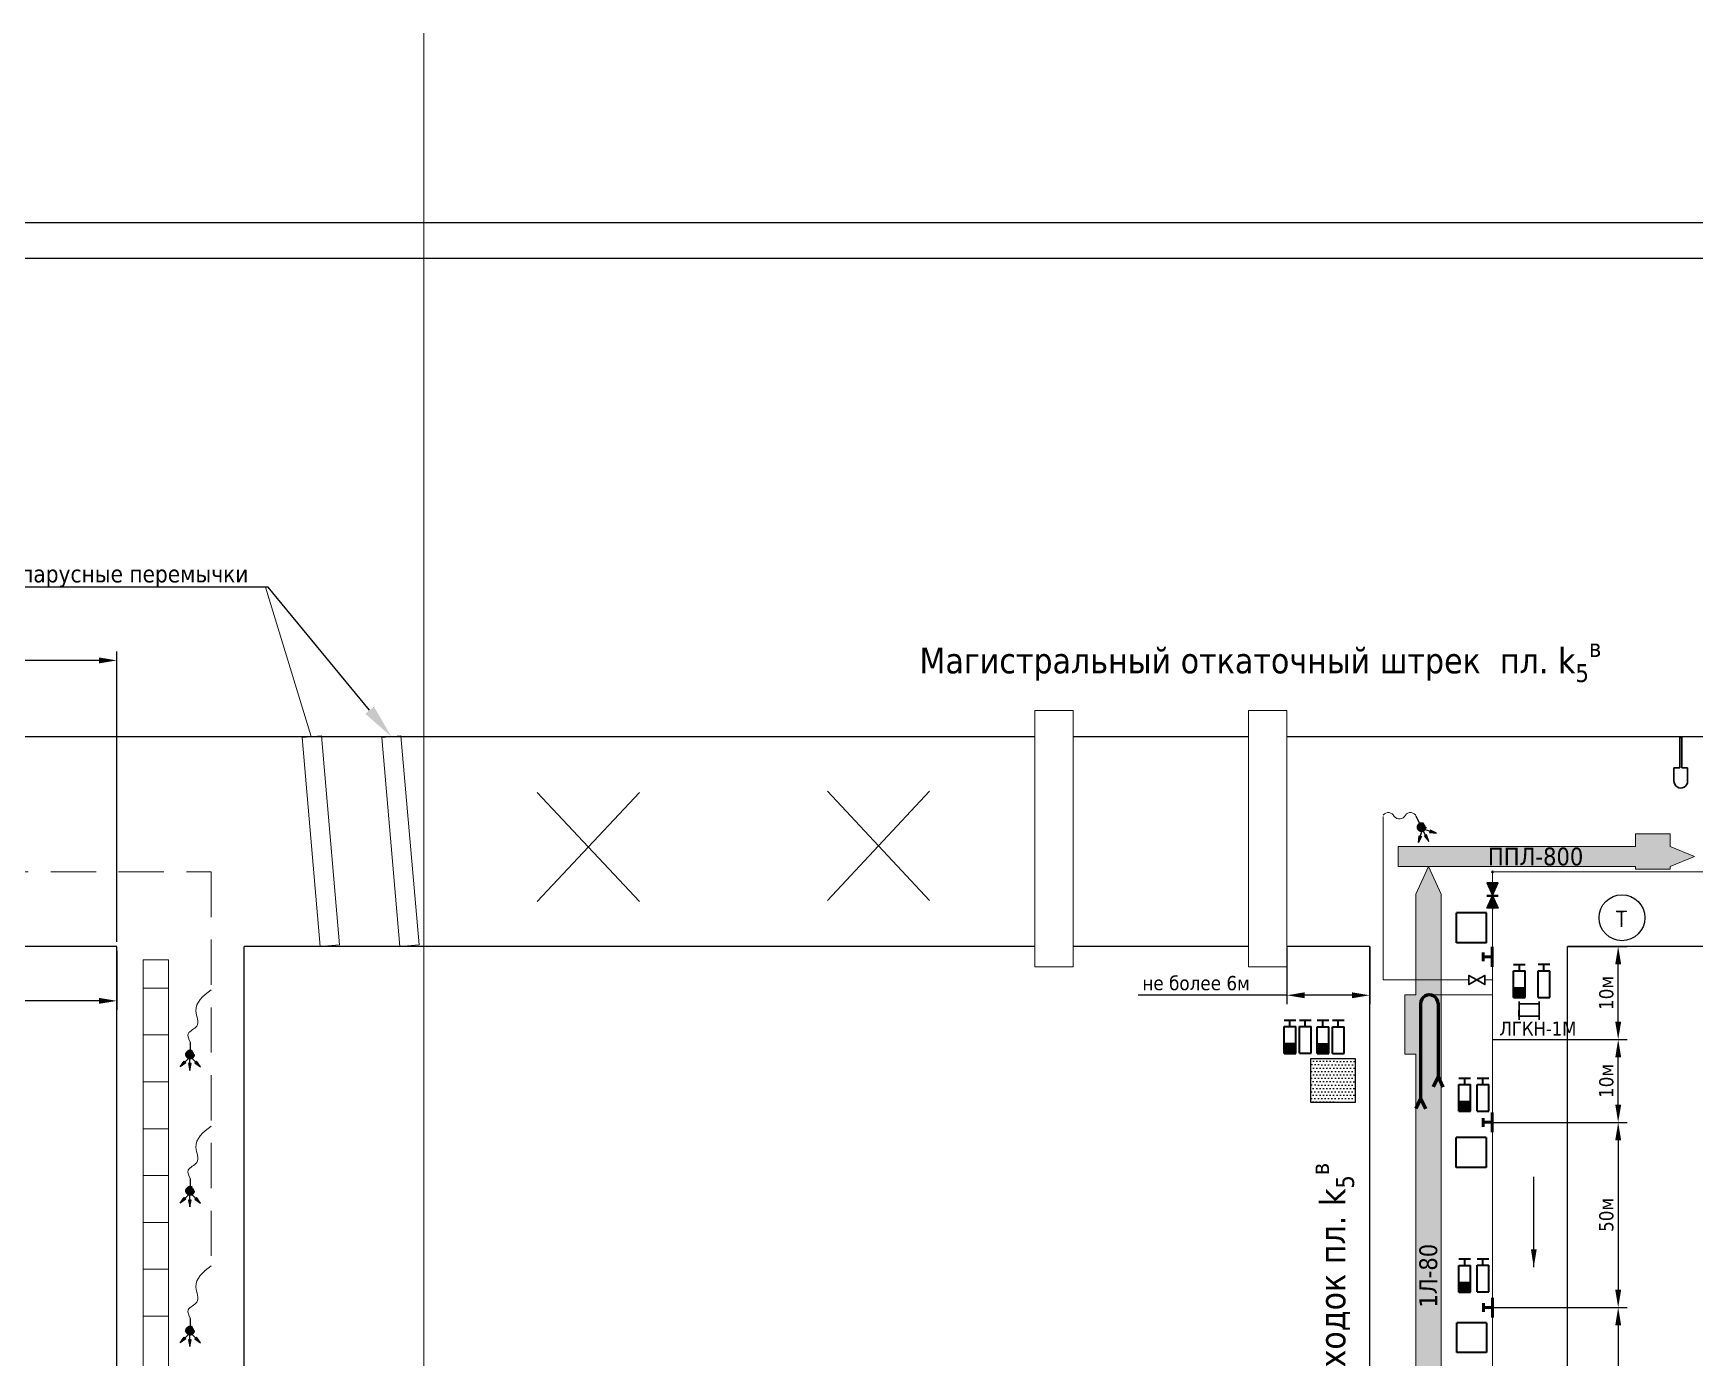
# Model space of a CAD drawing. Header units: millimetres. Extents: x -68401 to -62983, y -49823 to -45544.
# Drawn here: x -63442 to -63208.5, y -49648.6 to -49462.5 of the extents above; entities that cross this region are included whole.
import ezdxf
from ezdxf import colors
from ezdxf.entities.mleader import LeaderData, LeaderLine
from ezdxf.enums import TextEntityAlignment as Align
from ezdxf.math import Vec2, Vec3

# ---------------------------------------------------------------- set-up
doc = ezdxf.new("R2010")
doc.units = ezdxf.units.MM
doc.header["$PDMODE"] = 2
doc.header["$PDSIZE"] = 100
doc.linetypes.add('ACAD_ISO10W100', pattern=[18, 12, -3, 0, -3])
doc.linetypes.add('DASHED2', pattern=[9.525, 6.35, -3.175])
doc.layers.add('01', color=7, linetype='Continuous')
doc.styles.get("Standard").update_dxf_attribs({"font": 'TAHOMA.TTF', "height": 2})
doc.styles.add('USER2', font='complex')
doc.styles.add('стиль', font='TAHOMA.TTF')
doc.dimstyles.new('25', dxfattribs={"dimtxt": 2.5, "dimasz": 2.5, "dimexe": 1.25, "dimexo": 0.625, "dimtad": 1, "dimdec": 0, "dimlfac": 25, "dimtxsty": 'Standard', "dimcen": 2.5, "dimadec": 0, "dimazin": 0, "dimtfac": 1, "dimtdec": 0, "dimtmove": 0, "dimatfit": 3, "dimfxl": 0, "dimarcsym": 0})

# ---------------------------------------------------------------- blocks, each defined once
blk = doc.blocks.new('*D857')
at = {"color": 0, "lineweight": -2, "ltscale": 0.3}
for p, q in [((-63237.44, -49641.58), (-63217.99, -49641.58)), ((-63219.24, -49644.08), (-63219.24, -49665.11)), ((-63237.44, -49667.61), (-63217.99, -49667.61))]:
    blk.add_line(p, q, dxfattribs=at)
at = {"color": 0, "lineweight": 15, "ltscale": 0.3}
for points in [[(-63219.65, -49644.08), (-63218.82, -49644.08), (-63219.24, -49641.58)], [(-63219.65, -49665.11), (-63218.82, -49665.11), (-63219.24, -49667.61)]]:
    blk.add_solid(points, dxfattribs=at)
at = {"layer": 'Defpoints', "color": 0, "lineweight": 15, "ltscale": 0.3}
for p in [(-63238.06, -49641.58), (-63238.06, -49667.61), (-63219.24, -49667.61)]:
    blk.add_point(p, dxfattribs=at)
at = {"color": 0, "lineweight": 0, "ltscale": 0.3, "insert": (-63220.9, -49654.59), "char_height": 2, "attachment_point": 5, "rotation": 90}
blk.add_mtext('50м', dxfattribs=at)
blk = doc.blocks.new('Ящик с песком')
at = {"layer": '01', "linetype": 'Continuous'}
h = blk.add_hatch(dxfattribs=at)
h.set_pattern_fill('DOTS', color=40, scale=2000, angle=-127.99331, style=0)
h.set_pattern_definition([(3e-15, (6e-11, 1e-11), (62.5, 125), [0, -125])])
h.paths.add_polyline_path([(-154644, -26983), (-153011, -26978), (-153006, -28611), (-154639, -28616)])
at = {"color": 1}
for p, q in [((-154644, -26983), (-153011, -26978)), ((-154639, -28616), (-154644, -26983)), ((-153011, -26978), (-153006, -28611)), ((-153006, -28611), (-154639, -28616))]:
    blk.add_line(p, q, dxfattribs=at)
blk = doc.blocks.new('кран ПП')
at = {"color": 0, "const_width": 2.7}
for points in [[(2014259.9, -242290.6), (2014268, -242290.6)], [(2014263.9, -242298.8), (2014263.9, -242291.3)], [(2014254.9, -242298.8), (2014273, -242298.8)]]:
    blk.add_lwpolyline(points, dxfattribs=at)
blk = doc.blocks.new('*D914')
at = {"color": 0, "linetype": 'ByBlock', "lineweight": -2, "ltscale": 0.3}
for p, q in [((-63226.34, -49590.81), (-63217.99, -49590.81)), ((-63219.24, -49601.41), (-63219.24, -49593.31)), ((-63236.9, -49603.91), (-63217.99, -49603.91))]:
    blk.add_line(p, q, dxfattribs=at)
at = {"color": 0, "lineweight": 15, "ltscale": 0.3}
for points in [[(-63219.65, -49593.31), (-63218.82, -49593.31), (-63219.24, -49590.81)], [(-63219.65, -49601.41), (-63218.82, -49601.41), (-63219.24, -49603.91)]]:
    blk.add_solid(points, dxfattribs=at)
at = {"layer": 'Defpoints', "color": 0, "lineweight": 15, "ltscale": 0.3}
for p in [(-63226.34, -49590.81), (-63219.24, -49590.81), (-63236.9, -49603.91)]:
    blk.add_point(p, dxfattribs=at)
at = {"color": 0, "lineweight": 15, "ltscale": 0.3, "insert": (-63220.9, -49597.36), "char_height": 2, "attachment_point": 5, "rotation": 90}
blk.add_mtext('10м', dxfattribs=at)
blk = doc.blocks.new('*D915')
at = {"color": 0, "linetype": 'ByBlock', "lineweight": -2, "ltscale": 0.3}
for p, q in [((-63236.9, -49603.91), (-63217.99, -49603.91)), ((-63219.24, -49613.05), (-63219.24, -49606.41)), ((-63236.9, -49615.55), (-63217.99, -49615.55))]:
    blk.add_line(p, q, dxfattribs=at)
at = {"color": 0, "lineweight": 15, "ltscale": 0.3}
for points in [[(-63219.65, -49606.41), (-63218.82, -49606.41), (-63219.24, -49603.91)], [(-63219.65, -49613.05), (-63218.82, -49613.05), (-63219.24, -49615.55)]]:
    blk.add_solid(points, dxfattribs=at)
at = {"layer": 'Defpoints', "color": 0, "lineweight": 15, "ltscale": 0.3}
for p in [(-63236.9, -49603.91), (-63219.24, -49603.91), (-63236.9, -49615.55)]:
    blk.add_point(p, dxfattribs=at)
at = {"color": 0, "lineweight": 15, "ltscale": 0.3, "insert": (-63220.9, -49609.73), "char_height": 2, "attachment_point": 5, "rotation": 90}
blk.add_mtext('10м', dxfattribs=at)
blk = doc.blocks.new('*D916')
at = {"color": 0, "lineweight": -2, "ltscale": 0.3}
for p, q in [((-63237.44, -49615.55), (-63217.99, -49615.55)), ((-63219.24, -49618.05), (-63219.24, -49639.08)), ((-63237.44, -49641.58), (-63217.99, -49641.58))]:
    blk.add_line(p, q, dxfattribs=at)
at = {"color": 0, "lineweight": 15, "ltscale": 0.3}
for points in [[(-63219.65, -49618.05), (-63218.82, -49618.05), (-63219.24, -49615.55)], [(-63219.65, -49639.08), (-63218.82, -49639.08), (-63219.24, -49641.58)]]:
    blk.add_solid(points, dxfattribs=at)
at = {"layer": 'Defpoints', "color": 0, "lineweight": 15, "ltscale": 0.3}
for p in [(-63238.06, -49615.55), (-63238.06, -49641.58), (-63219.24, -49641.58)]:
    blk.add_point(p, dxfattribs=at)
at = {"color": 0, "lineweight": 0, "ltscale": 0.3, "insert": (-63220.9, -49628.56), "char_height": 2, "attachment_point": 5, "rotation": 90}
blk.add_mtext('50м', dxfattribs=at)
blk = doc.blocks.new('Задвижка 1')
for points in [[(2014250.1, -242399), (2014264.4, -242405.5), (2014250.1, -242412.1)], [(2014278.7, -242399), (2014264.5, -242405.5), (2014278.7, -242412.1)]]:
    blk.add_hatch(color=256).paths.add_polyline_path(points)
blk.add_line((2014279.5, -242405.6), (2014248.6, -242405.6))
for points in [[(2014250.1, -242399), (2014264.4, -242405.5), (2014264.4, -242405.5), (2014250.1, -242412.1)], [(2014278.7, -242399), (2014264.5, -242405.5), (2014264.5, -242405.5), (2014278.7, -242412.1)]]:
    blk.add_lwpolyline(points, close=True)
at = {"const_width": 2.7}
blk.add_lwpolyline([(2014264.2, -242399.1), (2014264.2, -242412.1)], dxfattribs=at)
blk = doc.blocks.new('УВПК')
at = {"color": 1, "lineweight": 60}
for p, q in [((692910, 316329), (692311, 316049)), ((692910, 316329), (692329, 316608)), ((698284, 316329), (692910, 316329)), ((694145, 315337), (693546, 315057)), ((694153, 315335), (693572, 315614)), ((698347, 315335), (694153, 315335))]:
    blk.add_line(p, q, dxfattribs=at)
blk.add_arc((698302, 315834), 497, 269.75242, 90.41934, dxfattribs=at)
blk = doc.blocks.new('Телефон')
at = {"color": 112, "linetype": 'Continuous'}
blk.add_circle((-148626, -33347), 1249, dxfattribs=at)
at = {"color": 112, "linetype": 'Continuous', "style": 'USER2', "text_generation_flag": 2}
blk.add_text('Т', height=900, rotation=0.46269, dxfattribs=at).set_placement((-148647, -33860), align=Align.CENTER)
blk = doc.blocks.new('*D924')
at = {"color": 0, "linetype": 'ByBlock', "lineweight": -2, "ltscale": 0.3}
for p, q in [((-63265.8, -49590.81), (-63265.8, -49598.93)), ((-63254.16, -49590.81), (-63254.16, -49598.93)), ((-63265.8, -49597.68), (-63286.72, -49597.68)), ((-63256.66, -49597.68), (-63263.3, -49597.68))]:
    blk.add_line(p, q, dxfattribs=at)
at = {"color": 0, "lineweight": 15, "ltscale": 0.3}
for points in [[(-63263.3, -49597.27), (-63263.3, -49598.1), (-63265.8, -49597.68)], [(-63256.66, -49597.27), (-63256.66, -49598.1), (-63254.16, -49597.68)]]:
    blk.add_solid(points, dxfattribs=at)
at = {"layer": 'Defpoints', "color": 0, "lineweight": 15, "ltscale": 0.3}
for p in [(-63265.8, -49590.81), (-63254.16, -49590.81), (-63254.16, -49597.68)]:
    blk.add_point(p, dxfattribs=at)
at = {"color": 0, "lineweight": 15, "ltscale": 0.3, "insert": (-63278.57, -49595.99), "char_height": 2, "attachment_point": 5}
blk.add_mtext('не более 6м', dxfattribs=at)
blk = doc.blocks.new('*D929')
at = {"color": 0, "lineweight": -2, "ltscale": 0.3}
for p, q in [((-63540.76, -49560.7), (-63540.76, -49549.36)), ((-63432.76, -49550.61), (-63538.26, -49550.61)), ((-63430.26, -49590.19), (-63430.26, -49549.36))]:
    blk.add_line(p, q, dxfattribs=at)
at = {"color": 0, "lineweight": 15, "ltscale": 0.3}
for points in [[(-63538.26, -49550.2), (-63538.26, -49551.03), (-63540.76, -49550.61)], [(-63432.76, -49550.2), (-63432.76, -49551.03), (-63430.26, -49550.61)]]:
    blk.add_solid(points, dxfattribs=at)
at = {"layer": 'Defpoints', "color": 0, "lineweight": 15, "ltscale": 0.3}
for p in [(-63540.76, -49550.61), (-63540.76, -49561.32), (-63430.26, -49590.81)]:
    blk.add_point(p, dxfattribs=at)
at = {"color": 0, "lineweight": 0, "ltscale": 0.3, "insert": (-63487.45, -49548.95), "char_height": 2, "attachment_point": 5}
blk.add_mtext('60...300{\\fTimes New Roman|b0|i0|c204|p18;м}', dxfattribs=at)
blk = doc.blocks.new('*D930')
at = {"color": 0, "lineweight": -2, "ltscale": 0.3}
for p, q in [((-63479.04, -49580.96), (-63479.04, -49599.72)), ((-63430.26, -49591.44), (-63430.26, -49599.72)), ((-63432.76, -49598.47), (-63476.54, -49598.47))]:
    blk.add_line(p, q, dxfattribs=at)
at = {"color": 0, "lineweight": 15, "ltscale": 0.3}
for points in [[(-63476.54, -49598.05), (-63476.54, -49598.88), (-63479.04, -49598.47)], [(-63432.76, -49598.05), (-63432.76, -49598.88), (-63430.26, -49598.47)]]:
    blk.add_solid(points, dxfattribs=at)
at = {"layer": 'Defpoints', "color": 0, "lineweight": 15, "ltscale": 0.3}
for p in [(-63479.04, -49580.34), (-63430.26, -49590.81), (-63479.04, -49598.47)]:
    blk.add_point(p, dxfattribs=at)
at = {"color": 0, "lineweight": 0, "ltscale": 0.3, "insert": (-63454.65, -49596.77), "char_height": 2, "attachment_point": 5}
blk.add_mtext('не более 20м', dxfattribs=at)
blk = doc.blocks.new('Устр. оросительное')
for points in [[(2014260.61, -242464.8), (2014263.69, -242466.96), (2014262.74, -242467.89)], [(2014258.57, -242470.05), (2014262.26, -242470.71), (2014262.26, -242469.39)], [(2014260.61, -242475.86), (2014263.69, -242473.7), (2014262.74, -242472.77)]]:
    blk.add_hatch(color=5).paths.add_polyline_path(points)
h = blk.add_hatch(color=5)
edge = h.paths.add_edge_path()
edge.add_arc((2014267.24, -242470.17), 2.27, 0, 360)
at = {"color": 5}
for p, q in [((2014260.61, -242464.8), (2014265.13, -242469.35)), ((2014258.57, -242470.05), (2014264.98, -242470.05)), ((2014260.61, -242475.86), (2014265.13, -242471.31)), ((2014269.5, -242470.33), (2014273.76, -242470.33))]:
    blk.add_line(p, q, dxfattribs=at)
for points in [[(2014260.61, -242464.8), (2014263.69, -242466.96), (2014262.74, -242467.89), (2014260.61, -242464.8)], [(2014258.57, -242470.05), (2014262.26, -242470.71), (2014262.26, -242469.39), (2014258.57, -242470.05)], [(2014260.61, -242475.86), (2014263.69, -242473.7), (2014262.74, -242472.77), (2014260.61, -242475.86)]]:
    blk.add_lwpolyline(points, close=True, dxfattribs=at)
at = {"color": 5, "linetype": 'ACAD_ISO10W100', "lineweight": 30}
blk.add_circle((2014267.24, -242470.17), 2.27, dxfattribs=at)

msp = doc.modelspace()

# ---------------------------------------------------------------- hatches: boundary and pattern name
at = {"lineweight": 15, "ltscale": 0.3}
for points in [[(-63208.527, -49578.163), (-63211.934, -49579.558), (-63211.934, -49579.946), (-63216.806, -49579.946), (-63216.806, -49579.558), (-63250.151, -49579.558), (-63250.151, -49576.769), (-63216.806, -49576.769), (-63216.806, -49575.002), (-63211.934, -49575.002), (-63211.934, -49576.769)], [(-63245.903, -49579.558), (-63244.122, -49583.484), (-63244.122, -49711.333), (-63247.685, -49711.333), (-63247.685, -49605.965), (-63249.244, -49605.965), (-63249.244, -49597.613), (-63247.685, -49597.613), (-63247.685, -49583.484)]]:
    msp.add_hatch(color=253, dxfattribs=at).paths.add_polyline_path(points)
at = {"lineweight": 30, "ltscale": 0.3}
h = msp.add_hatch(color=1, dxfattribs=at)
edge = h.paths.add_edge_path()
edge.add_arc((-63236.898, -49580.335), 0.0975, 0, 360)
for points in [[(-63233.931, -49596.645), (-63233.931, -49598.008), (-63232.29, -49598.008), (-63232.29, -49596.645)], [(-63266.193, -49604.482), (-63266.193, -49605.845), (-63264.552, -49605.845), (-63264.552, -49604.482)], [(-63261.558, -49604.507), (-63261.558, -49605.87), (-63259.917, -49605.87), (-63259.917, -49604.507)], [(-63241.631, -49612.632), (-63241.631, -49613.995), (-63239.99, -49613.995), (-63239.99, -49612.632)], [(-63241.631, -49638.034), (-63241.631, -49639.397), (-63239.99, -49639.397), (-63239.99, -49638.034)]]:
    msp.add_hatch(color=7).paths.add_polyline_path(points)

# ---------------------------------------------------------------- linework, layer by layer
at = {"color": 253, "lineweight": 15}
msp.add_line((-63387.089, -49811.492), (-63387.089, -49462.45), dxfattribs=at)
for p, q in [((-63791.168, -49489.061), (-62983.011, -49489.061)), ((-63771.168, -49494.061), (-62988.011, -49494.061)), ((-63619.578, -49561.325), (-63301.251, -49561.325)), ((-63295.855, -49561.325), (-63271.195, -49561.325)), ((-63265.799, -49561.325), (-63166.01, -49561.325)), ((-63430.262, -49590.811), (-63619.578, -49590.811)), ((-63430.261, -49705.861), (-63430.262, -49590.811)), ((-63412.37, -49705.861), (-63412.37, -49590.811)), ((-63301.251, -49590.811), (-63412.37, -49590.811)), ((-63271.195, -49590.811), (-63295.855, -49590.811)), ((-63254.165, -49590.811), (-63265.799, -49590.811)), ((-63254.163, -49705.861), (-63254.165, -49590.811)), ((-63226.34, -49739.562), (-63226.34, -49590.811)), ((-63166.01, -49590.811), (-63226.34, -49590.811))]:
    msp.add_line(p, q)
at = {"color": 7, "lineweight": 15, "ltscale": 0.3}
for p, q in [((-63402.943, -49561.325), (-63409.365, -49540.31)), ((-63426.547, -49596.677), (-63422.985, -49596.677)), ((-63426.547, -49603.263), (-63422.985, -49603.263)), ((-63426.547, -49609.85), (-63422.985, -49609.85)), ((-63426.547, -49616.436), (-63422.985, -49616.436)), ((-63426.547, -49623.022), (-63422.985, -49623.022)), ((-63426.547, -49629.609), (-63422.985, -49629.609)), ((-63426.547, -49636.195), (-63422.985, -49636.195)), ((-63426.547, -49642.781), (-63422.985, -49642.781))]:
    msp.add_line(p, q, dxfattribs=at)
at = {"color": 7, "lineweight": 30}
for p, q in [((-63210.589, -49565.723), (-63211.402, -49565.723)), ((-63211.402, -49565.723), (-63211.402, -49567.534)), ((-63209.479, -49565.723), (-63210.293, -49565.723)), ((-63209.479, -49565.723), (-63209.479, -49567.611)), ((-63233.179, -49601.145), (-63233.179, -49598.569)), ((-63230.328, -49601.145), (-63230.328, -49598.569))]:
    msp.add_line(p, q, dxfattribs=at)
at = {"color": 1, "lineweight": 15}
for p, q in [((-63252.265, -49595.529), (-63252.265, -49572.534)), ((-63236.898, -49580.335), (-63166.01, -49580.335)), ((-63240.209, -49595.529), (-63252.265, -49595.529)), ((-63239.086, -49595.529), (-63239.091, -49595.529)), ((-63239.086, -49595.529), (-63239.091, -49595.529)), ((-63236.898, -49595.529), (-63237.968, -49595.529))]:
    msp.add_line(p, q, dxfattribs=at)
at = {"color": 1, "lineweight": 15, "ltscale": 0.3}
msp.add_line((-63236.898, -49720.04), (-63236.898, -49580.335), dxfattribs=at)
at = {"color": 7, "lineweight": 35}
for p, q in [((-63241.968, -49586.068), (-63237.764, -49586.068)), ((-63241.968, -49590.312), (-63241.968, -49586.107)), ((-63237.739, -49590.312), (-63237.739, -49586.107)), ((-63241.968, -49590.272), (-63237.764, -49590.272)), ((-63233.931, -49593.34), (-63232.29, -49593.34)), ((-63233.931, -49594.255), (-63232.29, -49594.255)), ((-63233.931, -49598.008), (-63233.931, -49594.255)), ((-63233.11, -49594.255), (-63233.11, -49593.34)), ((-63232.29, -49598.008), (-63232.29, -49594.255)), ((-63230.496, -49593.329), (-63228.855, -49593.329)), ((-63230.496, -49594.243), (-63228.855, -49594.243)), ((-63230.496, -49597.996), (-63230.496, -49594.243)), ((-63229.675, -49594.243), (-63229.675, -49593.329)), ((-63228.855, -49597.996), (-63228.855, -49594.243)), ((-63233.931, -49596.645), (-63232.29, -49596.645)), ((-63233.931, -49598.008), (-63232.29, -49598.008)), ((-63230.496, -49597.996), (-63228.855, -49597.996)), ((-63266.193, -49601.177), (-63264.552, -49601.177)), ((-63266.193, -49602.092), (-63264.552, -49602.092)), ((-63266.193, -49605.845), (-63266.193, -49602.092)), ((-63265.372, -49602.092), (-63265.372, -49601.177)), ((-63264.552, -49605.845), (-63264.552, -49602.092)), ((-63264.04, -49601.165), (-63262.399, -49601.165)), ((-63264.04, -49602.08), (-63262.399, -49602.08)), ((-63264.04, -49605.833), (-63264.04, -49602.08)), ((-63263.22, -49602.08), (-63263.22, -49601.165)), ((-63262.399, -49605.833), (-63262.399, -49602.08)), ((-63261.558, -49601.203), (-63259.917, -49601.203)), ((-63261.558, -49602.118), (-63259.917, -49602.118)), ((-63261.558, -49605.87), (-63261.558, -49602.118)), ((-63260.737, -49602.118), (-63260.737, -49601.203)), ((-63259.917, -49605.87), (-63259.917, -49602.118)), ((-63259.405, -49601.191), (-63257.764, -49601.191)), ((-63259.405, -49602.106), (-63257.764, -49602.106)), ((-63259.405, -49605.859), (-63259.405, -49602.106)), ((-63258.584, -49602.106), (-63258.584, -49601.191)), ((-63257.764, -49605.859), (-63257.764, -49602.106)), ((-63266.193, -49604.482), (-63264.552, -49604.482)), ((-63261.558, -49604.507), (-63259.917, -49604.507)), ((-63266.193, -49605.845), (-63264.552, -49605.845)), ((-63264.04, -49605.833), (-63262.399, -49605.833)), ((-63261.558, -49605.87), (-63259.917, -49605.87)), ((-63259.405, -49605.859), (-63257.764, -49605.859)), ((-63241.631, -49609.327), (-63239.99, -49609.327)), ((-63240.811, -49610.242), (-63240.811, -49609.327)), ((-63239.08, -49609.315), (-63237.439, -49609.315)), ((-63238.26, -49610.23), (-63238.26, -49609.315)), ((-63241.631, -49610.242), (-63239.99, -49610.242)), ((-63241.631, -49613.995), (-63241.631, -49610.242)), ((-63239.99, -49613.995), (-63239.99, -49610.242)), ((-63239.08, -49610.23), (-63237.439, -49610.23)), ((-63239.08, -49613.983), (-63239.08, -49610.23)), ((-63237.439, -49613.983), (-63237.439, -49610.23)), ((-63241.631, -49613.995), (-63239.99, -49613.995)), ((-63239.08, -49613.983), (-63237.439, -49613.983)), ((-63241.988, -49617.632), (-63237.783, -49617.632)), ((-63241.988, -49621.877), (-63241.988, -49617.672)), ((-63237.759, -49621.877), (-63237.759, -49617.672)), ((-63241.988, -49621.837), (-63237.783, -49621.837)), ((-63241.631, -49634.729), (-63239.99, -49634.729)), ((-63240.811, -49635.644), (-63240.811, -49634.729)), ((-63239.08, -49634.718), (-63237.439, -49634.718)), ((-63238.26, -49635.632), (-63238.26, -49634.718)), ((-63241.631, -49635.644), (-63239.99, -49635.644)), ((-63241.631, -49639.397), (-63241.631, -49635.644)), ((-63239.99, -49639.397), (-63239.99, -49635.644)), ((-63239.08, -49635.632), (-63237.439, -49635.632)), ((-63239.08, -49639.385), (-63239.08, -49635.632)), ((-63237.439, -49639.385), (-63237.439, -49635.632)), ((-63241.631, -49639.397), (-63239.99, -49639.397)), ((-63239.08, -49639.385), (-63237.439, -49639.385)), ((-63241.933, -49643.664), (-63237.728, -49643.664)), ((-63241.933, -49647.908), (-63241.933, -49643.703)), ((-63237.704, -49647.908), (-63237.704, -49643.703)), ((-63241.933, -49647.868), (-63237.728, -49647.868))]:
    msp.add_line(p, q, dxfattribs=at)
at = {"color": 1, "lineweight": 30}
msp.add_line((-63239.086, -49595.529), (-63239.091, -49595.529), dxfattribs=at)
msp.add_line((-63239.086, -49595.529), (-63239.091, -49595.529), dxfattribs=at)
at = {"color": 7, "lineweight": 15, "ltscale": 0.3}
for points in [[(-63295.855, -49557.664), (-63301.251, -49557.664), (-63301.251, -49593.664), (-63295.855, -49593.664)], [(-63265.799, -49557.664), (-63271.195, -49557.664), (-63271.195, -49593.664), (-63265.799, -49593.664)], [(-63404.225, -49561.437), (-63401.513, -49561.2), (-63398.943, -49590.574), (-63401.656, -49590.811)], [(-63393.032, -49561.437), (-63390.319, -49561.2), (-63387.75, -49590.574), (-63390.462, -49590.811)]]:
    msp.add_lwpolyline(points, close=True, dxfattribs=at)
at = {"color": 7, "lineweight": 30}
msp.add_lwpolyline([(-63210.589, -49565.723), (-63210.589, -49561.455), (-63210.293, -49561.455), (-63210.293, -49565.723)], dxfattribs=at)
at = {"color": 7, "lineweight": 15, "ltscale": 0.3}
for points in [[(-63371.159, -49569.189), (-63356.806, -49584.517)], [(-63356.806, -49569.189), (-63371.159, -49584.517)], [(-63330.374, -49569.013), (-63316.021, -49584.341)], [(-63316.021, -49569.013), (-63330.374, -49584.341)], [(-63208.527, -49578.163), (-63211.934, -49579.558), (-63211.934, -49579.946), (-63216.806, -49579.946), (-63216.806, -49579.558), (-63250.151, -49579.558), (-63250.151, -49576.769), (-63216.806, -49576.769), (-63216.806, -49575.002), (-63211.934, -49575.002), (-63211.934, -49576.769), (-63208.527, -49578.163)], [(-63245.903, -49579.558), (-63244.122, -49583.484), (-63244.122, -49711.333), (-63247.685, -49711.333), (-63247.685, -49605.965), (-63249.244, -49605.965), (-63249.244, -49597.613), (-63247.685, -49597.613), (-63247.685, -49583.484), (-63245.903, -49579.558)], [(-63424.766, -49707.04), (-63426.547, -49704.508), (-63428.552, -49704.508), (-63428.552, -49699.608), (-63426.547, -49699.608), (-63426.547, -49592.682), (-63422.985, -49592.682), (-63422.985, -49699.608), (-63420.98, -49699.608), (-63420.98, -49704.508), (-63422.985, -49704.508), (-63424.766, -49707.04)]]:
    msp.add_lwpolyline(points, dxfattribs=at)
at = {"color": 1, "linetype": 'DASHED2', "lineweight": 15}
msp.add_lwpolyline([(-63477.631, -49580.339), (-63417.021, -49580.339), (-63417.021, -49635.728)], dxfattribs=at)
at = {"color": 1, "lineweight": 30}
for points in [[(-63239.089, -49595.527), (-63240.209, -49596.174), (-63240.209, -49594.88)], [(-63239.089, -49595.527), (-63237.968, -49596.174), (-63237.968, -49594.88)]]:
    msp.add_lwpolyline(points, close=True, dxfattribs=at)
at = {"color": 1, "lineweight": 15}
msp.add_lwpolyline([(-63236.898, -49597.641), (-63245.773, -49597.626), (-63245.773, -49597.626)], dxfattribs=at)
at = {"color": 7}
for points in [[(-63233.931, -49596.645), (-63233.931, -49598.008), (-63232.29, -49598.008), (-63232.29, -49596.645), (-63233.931, -49596.645)], [(-63266.193, -49604.482), (-63266.193, -49605.845), (-63264.552, -49605.845), (-63264.552, -49604.482), (-63266.193, -49604.482)], [(-63261.558, -49604.507), (-63261.558, -49605.87), (-63259.917, -49605.87), (-63259.917, -49604.507), (-63261.558, -49604.507)], [(-63241.631, -49612.632), (-63241.631, -49613.995), (-63239.99, -49613.995), (-63239.99, -49612.632), (-63241.631, -49612.632)], [(-63241.631, -49638.034), (-63241.631, -49639.397), (-63239.99, -49639.397), (-63239.99, -49638.034), (-63241.631, -49638.034)]]:
    msp.add_lwpolyline(points, dxfattribs=at)
at = {"color": 7, "lineweight": 30}
msp.add_lwpolyline([(-63233.192, -49600.63), (-63233.173, -49598.885), (-63230.341, -49598.885), (-63230.323, -49600.63)], close=True, dxfattribs=at)
at = {"color": 1, "lineweight": 30, "ltscale": 0.3}
msp.add_circle((-63236.898, -49580.335), 0.0975, dxfattribs=at)
at = {"color": 7, "lineweight": 30}
msp.add_arc((-63210.441, -49567.59), 0.963, 176.66387, 358.7436, dxfattribs=at)
at = {"color": 1, "lineweight": 15}
for centre, radius, start, end in [((-63251.551, -49572.903), 0.903, 24.15342, 142.28376), ((-63248.439, -49572.903), 0.903, 24.15342, 142.28376), ((-63249.995, -49571.971), 0.924, 217.56099, 335.69133)]:
    msp.add_arc(centre, radius, start, end, dxfattribs=at)
for points in [[(-63419.926, -49604.312), (-63420.217, -49603.089), (-63419.009, -49602.012), (-63419.136, -49599.897), (-63417.021, -49596.914)], [(-63419.926, -49623.48), (-63420.217, -49622.256), (-63419.009, -49621.18), (-63419.136, -49619.064), (-63417.021, -49616.081)], [(-63419.926, -49643.126), (-63420.217, -49641.903), (-63419.009, -49640.826), (-63419.136, -49638.711), (-63417.021, -49635.728)]]:
    msp.add_spline(points, degree=3, dxfattribs=at)

# ---------------------------------------------------------------- block references
for name, p, xscale, yscale, zscale, rotation in [('Устр. оросительное', (120522.134, -542482.625), 0.2592907200842523, 0.2592907200191797, 0.25929072, 117.3107813254), ('Задвижка 1', (-93406.585, -300278.102), 0.1244595456410025, 0.1244595456046227, 0.1244595456, 90), ('кран ПП', (-100932.448, -362960.247), 0.1555744320521626, 0.1555744320048689, 0.155574432, 90), ('Устр. оросительное', (-126290.232, -571886.806), 0.2592907200887566, 0.2592907200159971, 0.25929072, 90), ('кран ПП', (-100932.448, 263752.424), -0.1555744320521626, 0.1555744320048689, 0.155574432, 90), ('Устр. оросительное', (-126290.232, -571905.973), 0.2592907200887566, 0.2592907200159971, 0.25929072, 90), ('кран ПП', (-100932.394, 263726.393), -0.1555744320521626, 0.1555744320048689, 0.155574432, 90), ('Устр. оросительное', (-126290.232, -571925.62), 0.2592907200887566, 0.2592907200159971, 0.25929072, 90)]:
    msp.add_blockref(name, p, dxfattribs=dict(xscale=xscale, yscale=yscale, zscale=zscale, rotation=rotation))
at = {"layer": '01', "color": 7, "linetype": 'Continuous', "xscale": 0.002579850051915855, "yscale": 0.00257984994641447, "zscale": 0.00257985}
msp.add_blockref('Телефон', (-62835.278, -49500.756), dxfattribs=at)
at = {"layer": '01', "color": 7, "linetype": 'Continuous'}
for name, p, xscale, yscale, zscale, rotation in [('УВПК', (-62465.528, -51323.985), 0.002470464409270789, 0.002470464309226372, 0.002470464359999999, 90), ('Ящик с песком', (-62672.665, -49505.538), 0.003811573515394521, 0.003811573506027344, 0.003811573583999998, 359.8218230430152)]:
    msp.add_blockref(name, p, dxfattribs=dict(at, xscale=xscale, yscale=yscale, zscale=zscale, rotation=rotation))

# ---------------------------------------------------------------- texts
at = {"lineweight": 15, "style": 'стиль'}
msp.add_text('ППЛ-800', height=2.5131, dxfattribs=at).set_placement((-63237.556, -49579.432))
msp.add_text('ЛГКН-1М', height=1.9579).set_placement((-63235.93, -49603.352))
msp.add_text('1Л-80', height=2.5131, rotation=90, dxfattribs=at).set_placement((-63244.678, -49641.578))
at = {"color": 1, "insert": (-63317.449, -49547.619), "char_height": 3.59018, "width": 162.78681, "attachment_point": 1, "style": 'стиль'}
msp.add_mtext('\\A1;{\\C256;Магистральный откаточный штрек  пл. k\\H0.7x;\\S^ 5;\\Sв^ ;}', dxfattribs=at)
at = {"color": 1, "insert": (-63262.401, -49691.314), "char_height": 3.59018, "width": 162.78681, "attachment_point": 1, "rotation": 90, "style": 'стиль'}
msp.add_mtext('\\A1;{\\C256;Вентиляционный  ходок пл. k\\H0.7x;\\S^ 5;\\Sв^ ;}', dxfattribs=at)

# ---------------------------------------------------------------- dimensions: what is measured, and where the dimension line sits
at = {"color": 7, "lineweight": 0, "ltscale": 0.3}
dim = msp.add_linear_dim(base=(-63540.756, -49550.613), p1=(-63430.261, -49590.811), p2=(-63540.756, -49561.325), text='60...300{\\fTimes New Roman|b0|i0|c204|p18;м}', dimstyle='25', override={"dimtxt": 2, "dimlfac": 50}, dxfattribs=at)
dim.commit()
dim.dimension.update_dxf_attribs({"geometry": '*D929', "text_midpoint": (-63487.45, -49550.613), "dimtype": 160})
dim = msp.add_linear_dim(base=(-63479.038, -49598.467), p1=(-63430.261, -49590.811), p2=(-63479.038, -49580.339), text='не более 20м', dimstyle='25', override={"dimtxt": 2, "dimlfac": 50}, dxfattribs=at)
dim.commit()
dim.dimension.update_dxf_attribs({"geometry": '*D930', "text_midpoint": (-63454.65, -49596.77)})
at = {"color": 7, "lineweight": 15, "ltscale": 0.3}
dim = msp.add_linear_dim(base=(-63254.165, -49597.683), p1=(-63265.799, -49590.811), p2=(-63254.165, -49590.811), text='не более 6м', dimstyle='25', override={"dimtxt": 2, "dimexo": 0, "dimlfac": 100}, dxfattribs=at)
dim.commit()
dim.dimension.update_dxf_attribs({"geometry": '*D924', "text_midpoint": (-63278.572, -49597.683), "dimtype": 160})
for base, p1, p2, picture, middle in [((-63219.237, -49590.811), (-63236.898, -49603.911), (-63226.34, -49590.811), '*D914', (-63220.903, -49597.361)), ((-63219.237, -49603.911), (-63236.898, -49615.546), (-63236.898, -49603.911), '*D915', (-63220.903, -49609.729))]:
    dim = msp.add_linear_dim(base=base, p1=p1, p2=p2, angle=90, text='10м', dimstyle='25', override={"dimtxt": 2, "dimexo": 0, "dimlfac": 100}, dxfattribs=at)
    dim.commit()
    dim.dimension.update_dxf_attribs({"geometry": picture, "text_midpoint": middle})
at = {"color": 7, "lineweight": 0, "ltscale": 0.3}
for base, p1, p2, picture, middle in [((-63219.237, -49641.577), (-63238.061, -49615.546), (-63238.061, -49641.577), '*D916', (-63219.237, -49628.562)), ((-63219.237, -49667.608), (-63238.061, -49641.577), (-63238.061, -49667.608), '*D857', (-63219.237, -49654.593))]:
    dim = msp.add_linear_dim(base=base, p1=p1, p2=p2, angle=90, text='50м', dimstyle='25', override={"dimtxt": 2, "dimlfac": 50}, dxfattribs=at)
    dim.commit()
    dim.dimension.update_dxf_attribs({"geometry": picture, "text_midpoint": middle, "dimtype": 160})

# ---------------------------------------------------------------- leaders
at = {"color": 1, "lineweight": 30}
msp.add_leader([(-63231.102, -49635.879), (-63231.102, -49623.225)], dimstyle='25', override={"dimtxt": 2, "dimgap": 0.625, "dimtad": 0, "dimlfac": 50}, dxfattribs=at)
at = {"color": 7, "lineweight": 15, "ltscale": 0.3}
ml = msp.add_multileader_mtext('Standard', dxfattribs=at)
ml.set_content('дощато-парусные перемычки', color=7)
ml.set_leader_properties()
ml.build(insert=Vec2(0, 0))
ml.multileader.update_dxf_attribs({"text_right_attachment_type": 6, "dogleg_length": 0.36, "arrow_head_size": 4.8})
ctx = ml.context
ctx.base_point, ctx.char_height, ctx.arrow_head_size, ctx.landing_gap_size, ctx.plane_origin = Vec3(-63458.791, -49538.778), 2.4, 4.8, 2.4, Vec3(-63402.943, -49561.325)
ctx.right_attachment, ctx.text_align_type = 6, 2
notes = []
notes.append((ctx, [(1, (1, 1, 0), (-63409.005, -49540.31), (-1, 0), 0.36, [(0, [(-63391.675, -49561.318)], 0, [])])]))
ctx.mtext.insert, ctx.mtext.alignment, ctx.mtext.flow_direction = Vec3(-63411.765, -49537.246), 3, 5
for ctx, leaders in notes:
    for number, flags, end, landing, length, lines in leaders:
        leader = LeaderData()
        leader.index, (leader.has_last_leader_line, leader.has_dogleg_vector, leader.attachment_direction) = number, flags
        leader.last_leader_point, leader.dogleg_vector, leader.dogleg_length = Vec3(end), Vec3(landing), length
        for number, points, colour, breaks in lines:
            line = LeaderLine()
            line.index, line.vertices, line.color, line.breaks = number, Vec3.list(points), colors.encode_raw_color(colour), breaks
            leader.lines.append(line)
        ctx.leaders.append(leader)

doc.saveas('drawing.dxf')
